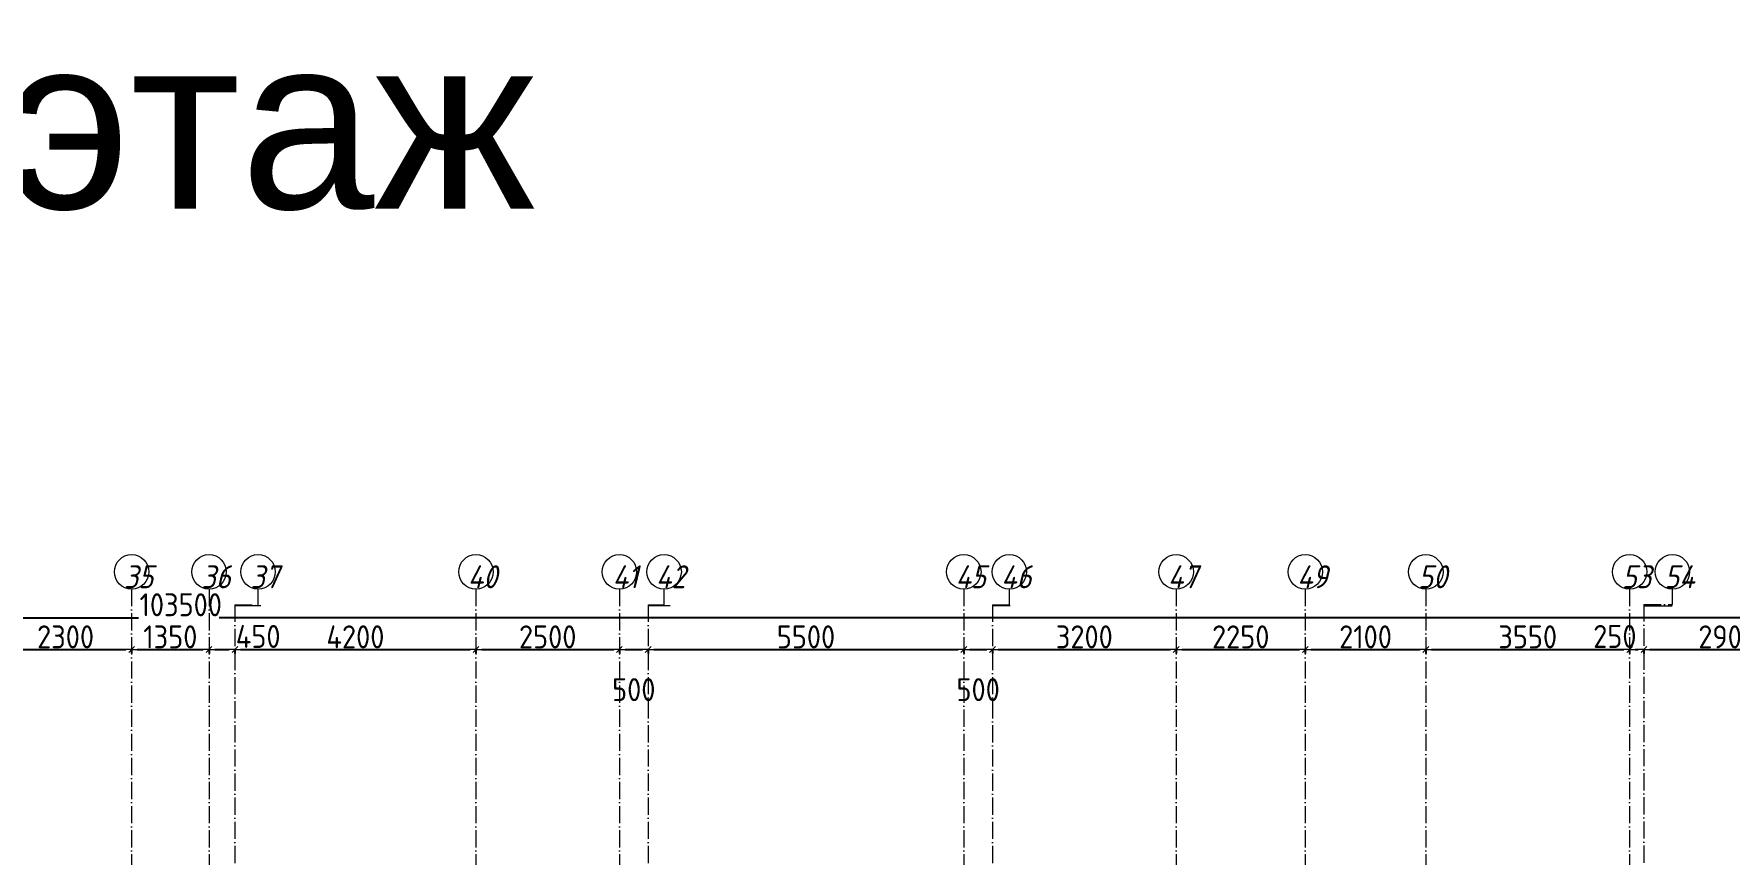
# Model space of a CAD drawing. Header units: millimetres. Extents: x -135211 to 49383, y -8033 to 228499.
# Drawn here: x -83144 to -53608, y 214206 to 228499 of the extents above; entities that cross this region are included whole.
import ezdxf

# ---------------------------------------------------------------- set-up
doc = ezdxf.new("R2010")
doc.units = ezdxf.units.MM
doc.linetypes.add('50_200_ШТРИХ_1Т_ш5_п1_п1_', pattern=[700, 500, -100, 0, -100])
for name, color, linetype, lineweight in [('A-____-____-DIMS', 7, 'Continuous', 9), ('S-GRID-____-IDEN', 7, 'Continuous', 9), ('S-GRID-____-OTLN', 7, 'Continuous', 9), ('S-GRID-____-OTLN-1', 7, '50_200_ШТРИХ_1Т_ш5_п1_п1_', 9)]:
    doc.layers.add(name, color=color, linetype=linetype, lineweight=lineweight)
doc.styles.add('ISOCPEUR_I_9', font='isocpeui.ttf', dxfattribs={"width": 0.9, "height": 250})
doc.styles.get("Standard").update_dxf_attribs({"font": 'arial.ttf'})
doc.styles.add('СПДС', font='isocpeur.ttf', dxfattribs={"width": 0.9})
doc.dimstyles.new('Размера А3', dxfattribs={"dimtxt": 200, "dimasz": 100, "dimexe": 70, "dimexo": 100, "dimgap": 20, "dimtad": 1, "dimdec": 0, "dimrnd": 10, "dimzin": 0, "dimdsep": 46, "dimtxsty": 'СПДС', "dimblk": 'ARROWHEAD_6', "dimcen": 1, "dimclrd": 256, "dimclre": 256, "dimclrt": 256, "dimazin": 0, "dimtfac": 1, "dimtdec": 0, "dimtmove": 2, "dimatfit": 3, "dimfxl": 1, "dimtolj": 1, "dimtzin": 0, "dimarcsym": 0})

# ---------------------------------------------------------------- blocks, each defined once
blk = doc.blocks.new('Ось сетки - Круг_Ø6_00__ISO-2_5_0_9K_-25732049-АР1_План отверстий 3 этажа в осях 1-64_Ю-ЯЯ')
at = {"layer": 'S-GRID-____-IDEN'}
blk.add_circle((0, 0), 3, dxfattribs=at)
blk = doc.blocks.new('ARROWHEAD_6')
at = {"color": 0, "linetype": 'Continuous'}
for p, q in [((0, 0), (-1, 0)), ((-0.5, -0.5), (0.5, 0.5))]:
    blk.add_line(p, q, dxfattribs=at)
blk = doc.blocks.new('*D905')
at = {"layer": 'A-____-____-DIMS', "lineweight": -2, "transparency": 16777216}
for p, q in [((-83742, 217779), (-83742, 217702)), ((-83642, 217772), (-81542, 217772)), ((-81442, 217779), (-81442, 217702))]:
    blk.add_line(p, q, dxfattribs=at)
at = {"layer": 'Defpoints', "color": 0, "transparency": 16777216}
for p in [(-83742, 217879), (-81442, 217879), (-81442, 217772)]:
    blk.add_point(p, dxfattribs=at)
at = {"layer": 'A-____-____-DIMS', "lineweight": -2, "transparency": 16777216, "xscale": 100, "yscale": 100, "zscale": 100, "rotation": 180}
blk.add_blockref('ARROWHEAD_6', (-83742, 217772), dxfattribs=at)
at = {"layer": 'A-____-____-DIMS', "lineweight": -2, "transparency": 16777216, "xscale": 100, "yscale": 100, "zscale": 100}
blk.add_blockref('ARROWHEAD_6', (-81442, 217772), dxfattribs=at)
at = {"layer": 'A-____-____-DIMS', "transparency": 16777216, "insert": (-82592, 217992), "char_height": 400, "attachment_point": 5, "style": 'СПДС'}
blk.add_mtext('\\A1;2300', dxfattribs=at)
blk = doc.blocks.new('*D906')
at = {"layer": 'A-____-____-DIMS', "lineweight": -2, "transparency": 16777216}
for p, q in [((-81442, 217779), (-81442, 217702)), ((-81342, 217772), (-80192, 217772)), ((-80092, 217779), (-80092, 217702))]:
    blk.add_line(p, q, dxfattribs=at)
at = {"layer": 'Defpoints', "color": 0, "transparency": 16777216}
for p in [(-81442, 217879), (-80092, 217879), (-80092, 217772)]:
    blk.add_point(p, dxfattribs=at)
at = {"layer": 'A-____-____-DIMS', "lineweight": -2, "transparency": 16777216, "xscale": 100, "yscale": 100, "zscale": 100, "rotation": 180}
blk.add_blockref('ARROWHEAD_6', (-81442, 217772), dxfattribs=at)
at = {"layer": 'A-____-____-DIMS', "lineweight": -2, "transparency": 16777216, "xscale": 100, "yscale": 100, "zscale": 100}
blk.add_blockref('ARROWHEAD_6', (-80092, 217772), dxfattribs=at)
at = {"layer": 'A-____-____-DIMS', "transparency": 16777216, "insert": (-80767, 217992), "char_height": 400, "attachment_point": 5, "style": 'СПДС'}
blk.add_mtext('\\A1;1350', dxfattribs=at)
blk = doc.blocks.new('*D907')
at = {"layer": 'A-____-____-DIMS', "lineweight": -2, "transparency": 16777216}
for p, q in [((-80092, 217779), (-80092, 217702)), ((-79992, 217772), (-79742, 217772)), ((-79642, 217779), (-79642, 217702))]:
    blk.add_line(p, q, dxfattribs=at)
at = {"layer": 'Defpoints', "color": 0, "transparency": 16777216}
for p in [(-80092, 217879), (-79642, 217879), (-79642, 217772)]:
    blk.add_point(p, dxfattribs=at)
at = {"layer": 'A-____-____-DIMS', "lineweight": -2, "transparency": 16777216, "xscale": 100, "yscale": 100, "zscale": 100, "rotation": 180}
blk.add_blockref('ARROWHEAD_6', (-80092, 217772), dxfattribs=at)
at = {"layer": 'A-____-____-DIMS', "lineweight": -2, "transparency": 16777216, "xscale": 100, "yscale": 100, "zscale": 100}
blk.add_blockref('ARROWHEAD_6', (-79642, 217772), dxfattribs=at)
at = {"layer": 'A-____-____-DIMS', "transparency": 16777216, "insert": (-79626, 218199), "char_height": 400, "attachment_point": 1, "line_spacing_factor": 1.149209, "style": 'СПДС'}
blk.add_mtext('\\A1;450', dxfattribs=at)
blk = doc.blocks.new('*D908')
at = {"layer": 'A-____-____-DIMS', "lineweight": -2, "transparency": 16777216}
for p, q in [((-79642, 217779), (-79642, 217702)), ((-79542, 217772), (-75542, 217772)), ((-75442, 217779), (-75442, 217702))]:
    blk.add_line(p, q, dxfattribs=at)
at = {"layer": 'Defpoints', "color": 0, "transparency": 16777216}
for p in [(-79642, 217879), (-75442, 217879), (-75442, 217772)]:
    blk.add_point(p, dxfattribs=at)
at = {"layer": 'A-____-____-DIMS', "lineweight": -2, "transparency": 16777216, "xscale": 100, "yscale": 100, "zscale": 100, "rotation": 180}
blk.add_blockref('ARROWHEAD_6', (-79642, 217772), dxfattribs=at)
at = {"layer": 'A-____-____-DIMS', "lineweight": -2, "transparency": 16777216, "xscale": 100, "yscale": 100, "zscale": 100}
blk.add_blockref('ARROWHEAD_6', (-75442, 217772), dxfattribs=at)
at = {"layer": 'A-____-____-DIMS', "transparency": 16777216, "insert": (-77542, 217992), "char_height": 400, "attachment_point": 5, "style": 'СПДС'}
blk.add_mtext('\\A1;4200', dxfattribs=at)
blk = doc.blocks.new('*D909')
at = {"layer": 'A-____-____-DIMS', "lineweight": -2, "transparency": 16777216}
for p, q in [((-75442, 217779), (-75442, 217702)), ((-75342, 217772), (-73042, 217772)), ((-72942, 217779), (-72942, 217702))]:
    blk.add_line(p, q, dxfattribs=at)
at = {"layer": 'Defpoints', "color": 0, "transparency": 16777216}
for p in [(-75442, 217879), (-72942, 217879), (-72942, 217772)]:
    blk.add_point(p, dxfattribs=at)
at = {"layer": 'A-____-____-DIMS', "lineweight": -2, "transparency": 16777216, "xscale": 100, "yscale": 100, "zscale": 100, "rotation": 180}
blk.add_blockref('ARROWHEAD_6', (-75442, 217772), dxfattribs=at)
at = {"layer": 'A-____-____-DIMS', "lineweight": -2, "transparency": 16777216, "xscale": 100, "yscale": 100, "zscale": 100}
blk.add_blockref('ARROWHEAD_6', (-72942, 217772), dxfattribs=at)
at = {"layer": 'A-____-____-DIMS', "transparency": 16777216, "insert": (-74192, 217992), "char_height": 400, "attachment_point": 5, "style": 'СПДС'}
blk.add_mtext('\\A1;2500', dxfattribs=at)
blk = doc.blocks.new('*D910')
at = {"layer": 'A-____-____-DIMS', "lineweight": -2, "transparency": 16777216}
for p, q in [((-72942, 217779), (-72942, 217702)), ((-72842, 217772), (-72542, 217772)), ((-72442, 217779), (-72442, 217702))]:
    blk.add_line(p, q, dxfattribs=at)
at = {"layer": 'Defpoints', "color": 0, "transparency": 16777216}
for p in [(-72942, 217879), (-72442, 217879), (-72442, 217772)]:
    blk.add_point(p, dxfattribs=at)
at = {"layer": 'A-____-____-DIMS', "lineweight": -2, "transparency": 16777216, "xscale": 100, "yscale": 100, "zscale": 100, "rotation": 180}
blk.add_blockref('ARROWHEAD_6', (-72942, 217772), dxfattribs=at)
at = {"layer": 'A-____-____-DIMS', "lineweight": -2, "transparency": 16777216, "xscale": 100, "yscale": 100, "zscale": 100}
blk.add_blockref('ARROWHEAD_6', (-72442, 217772), dxfattribs=at)
at = {"layer": 'A-____-____-DIMS', "transparency": 16777216, "insert": (-72692, 217072), "char_height": 400, "attachment_point": 5, "style": 'СПДС'}
blk.add_mtext('\\A1;500', dxfattribs=at)
blk = doc.blocks.new('*D911')
at = {"layer": 'A-____-____-DIMS', "lineweight": -2, "transparency": 16777216}
for p, q in [((-72442, 217779), (-72442, 217702)), ((-72342, 217772), (-67042, 217772)), ((-66942, 217779), (-66942, 217702))]:
    blk.add_line(p, q, dxfattribs=at)
at = {"layer": 'Defpoints', "color": 0, "transparency": 16777216}
for p in [(-72442, 217879), (-66942, 217879), (-66942, 217772)]:
    blk.add_point(p, dxfattribs=at)
at = {"layer": 'A-____-____-DIMS', "lineweight": -2, "transparency": 16777216, "xscale": 100, "yscale": 100, "zscale": 100, "rotation": 180}
blk.add_blockref('ARROWHEAD_6', (-72442, 217772), dxfattribs=at)
at = {"layer": 'A-____-____-DIMS', "lineweight": -2, "transparency": 16777216, "xscale": 100, "yscale": 100, "zscale": 100}
blk.add_blockref('ARROWHEAD_6', (-66942, 217772), dxfattribs=at)
at = {"layer": 'A-____-____-DIMS', "transparency": 16777216, "insert": (-69692, 217992), "char_height": 400, "attachment_point": 5, "style": 'СПДС'}
blk.add_mtext('\\A1;5500', dxfattribs=at)
blk = doc.blocks.new('*D912')
at = {"layer": 'A-____-____-DIMS', "lineweight": -2, "transparency": 16777216}
for p, q in [((-66942, 217779), (-66942, 217702)), ((-66842, 217772), (-66542, 217772)), ((-66442, 217779), (-66442, 217702))]:
    blk.add_line(p, q, dxfattribs=at)
at = {"layer": 'Defpoints', "color": 0, "transparency": 16777216}
for p in [(-66942, 217879), (-66442, 217879), (-66442, 217772)]:
    blk.add_point(p, dxfattribs=at)
at = {"layer": 'A-____-____-DIMS', "lineweight": -2, "transparency": 16777216, "xscale": 100, "yscale": 100, "zscale": 100, "rotation": 180}
blk.add_blockref('ARROWHEAD_6', (-66942, 217772), dxfattribs=at)
at = {"layer": 'A-____-____-DIMS', "lineweight": -2, "transparency": 16777216, "xscale": 100, "yscale": 100, "zscale": 100}
blk.add_blockref('ARROWHEAD_6', (-66442, 217772), dxfattribs=at)
at = {"layer": 'A-____-____-DIMS', "transparency": 16777216, "insert": (-66692, 217072), "char_height": 400, "attachment_point": 5, "style": 'СПДС'}
blk.add_mtext('\\A1;500', dxfattribs=at)
blk = doc.blocks.new('*D913')
at = {"layer": 'A-____-____-DIMS', "lineweight": -2, "transparency": 16777216}
for p, q in [((-66442, 217779), (-66442, 217702)), ((-66342, 217772), (-63342, 217772)), ((-63242, 217779), (-63242, 217702))]:
    blk.add_line(p, q, dxfattribs=at)
at = {"layer": 'Defpoints', "color": 0, "transparency": 16777216}
for p in [(-66442, 217879), (-63242, 217879), (-63242, 217772)]:
    blk.add_point(p, dxfattribs=at)
at = {"layer": 'A-____-____-DIMS', "lineweight": -2, "transparency": 16777216, "xscale": 100, "yscale": 100, "zscale": 100, "rotation": 180}
blk.add_blockref('ARROWHEAD_6', (-66442, 217772), dxfattribs=at)
at = {"layer": 'A-____-____-DIMS', "lineweight": -2, "transparency": 16777216, "xscale": 100, "yscale": 100, "zscale": 100}
blk.add_blockref('ARROWHEAD_6', (-63242, 217772), dxfattribs=at)
at = {"layer": 'A-____-____-DIMS', "transparency": 16777216, "insert": (-64842, 217992), "char_height": 400, "attachment_point": 5, "style": 'СПДС'}
blk.add_mtext('\\A1;3200', dxfattribs=at)
blk = doc.blocks.new('*D914')
at = {"layer": 'A-____-____-DIMS', "lineweight": -2, "transparency": 16777216}
for p, q in [((-63242, 217779), (-63242, 217702)), ((-63142, 217772), (-61092, 217772)), ((-60992, 217779), (-60992, 217702))]:
    blk.add_line(p, q, dxfattribs=at)
at = {"layer": 'Defpoints', "color": 0, "transparency": 16777216}
for p in [(-63242, 217879), (-60992, 217879), (-60992, 217772)]:
    blk.add_point(p, dxfattribs=at)
at = {"layer": 'A-____-____-DIMS', "lineweight": -2, "transparency": 16777216, "xscale": 100, "yscale": 100, "zscale": 100, "rotation": 180}
blk.add_blockref('ARROWHEAD_6', (-63242, 217772), dxfattribs=at)
at = {"layer": 'A-____-____-DIMS', "lineweight": -2, "transparency": 16777216, "xscale": 100, "yscale": 100, "zscale": 100}
blk.add_blockref('ARROWHEAD_6', (-60992, 217772), dxfattribs=at)
at = {"layer": 'A-____-____-DIMS', "transparency": 16777216, "insert": (-62117, 217992), "char_height": 400, "attachment_point": 5, "style": 'СПДС'}
blk.add_mtext('\\A1;2250', dxfattribs=at)
blk = doc.blocks.new('*D915')
at = {"layer": 'A-____-____-DIMS', "lineweight": -2, "transparency": 16777216}
for p, q in [((-60992, 217779), (-60992, 217702)), ((-60892, 217772), (-58992, 217772)), ((-58892, 217779), (-58892, 217702))]:
    blk.add_line(p, q, dxfattribs=at)
at = {"layer": 'Defpoints', "color": 0, "transparency": 16777216}
for p in [(-60992, 217879), (-58892, 217879), (-58892, 217772)]:
    blk.add_point(p, dxfattribs=at)
at = {"layer": 'A-____-____-DIMS', "lineweight": -2, "transparency": 16777216, "xscale": 100, "yscale": 100, "zscale": 100, "rotation": 180}
blk.add_blockref('ARROWHEAD_6', (-60992, 217772), dxfattribs=at)
at = {"layer": 'A-____-____-DIMS', "lineweight": -2, "transparency": 16777216, "xscale": 100, "yscale": 100, "zscale": 100}
blk.add_blockref('ARROWHEAD_6', (-58892, 217772), dxfattribs=at)
at = {"layer": 'A-____-____-DIMS', "transparency": 16777216, "insert": (-59942, 217992), "char_height": 400, "attachment_point": 5, "style": 'СПДС'}
blk.add_mtext('\\A1;2100', dxfattribs=at)
blk = doc.blocks.new('*D916')
at = {"layer": 'A-____-____-DIMS', "lineweight": -2, "transparency": 16777216}
for p, q in [((-58892, 217779), (-58892, 217702)), ((-58792, 217772), (-55442, 217772)), ((-55342, 217779), (-55342, 217702))]:
    blk.add_line(p, q, dxfattribs=at)
at = {"layer": 'Defpoints', "color": 0, "transparency": 16777216}
for p in [(-58892, 217879), (-55342, 217879), (-55342, 217772)]:
    blk.add_point(p, dxfattribs=at)
at = {"layer": 'A-____-____-DIMS', "lineweight": -2, "transparency": 16777216, "xscale": 100, "yscale": 100, "zscale": 100, "rotation": 180}
blk.add_blockref('ARROWHEAD_6', (-58892, 217772), dxfattribs=at)
at = {"layer": 'A-____-____-DIMS', "lineweight": -2, "transparency": 16777216, "xscale": 100, "yscale": 100, "zscale": 100}
blk.add_blockref('ARROWHEAD_6', (-55342, 217772), dxfattribs=at)
at = {"layer": 'A-____-____-DIMS', "transparency": 16777216, "insert": (-57117, 217992), "char_height": 400, "attachment_point": 5, "style": 'СПДС'}
blk.add_mtext('\\A1;3550', dxfattribs=at)
blk = doc.blocks.new('*D917')
at = {"layer": 'A-____-____-DIMS', "lineweight": -2, "transparency": 16777216}
for p, q in [((-55342, 217779), (-55342, 217702)), ((-55242, 217772), (-55192, 217772)), ((-55092, 217779), (-55092, 217702))]:
    blk.add_line(p, q, dxfattribs=at)
at = {"layer": 'Defpoints', "color": 0, "transparency": 16777216}
for p in [(-55342, 217879), (-55092, 217879), (-55092, 217772)]:
    blk.add_point(p, dxfattribs=at)
at = {"layer": 'A-____-____-DIMS', "lineweight": -2, "transparency": 16777216, "xscale": 100, "yscale": 100, "zscale": 100, "rotation": 180}
blk.add_blockref('ARROWHEAD_6', (-55342, 217772), dxfattribs=at)
at = {"layer": 'A-____-____-DIMS', "lineweight": -2, "transparency": 16777216, "xscale": 100, "yscale": 100, "zscale": 100}
blk.add_blockref('ARROWHEAD_6', (-55092, 217772), dxfattribs=at)
at = {"layer": 'A-____-____-DIMS', "transparency": 16777216, "insert": (-55976, 218199), "char_height": 400, "attachment_point": 1, "line_spacing_factor": 1.149209, "style": 'СПДС'}
blk.add_mtext('\\A1;250', dxfattribs=at)
blk = doc.blocks.new('*D918')
at = {"layer": 'A-____-____-DIMS', "lineweight": -2, "transparency": 16777216}
for p, q in [((-55092, 217779), (-55092, 217702)), ((-54992, 217772), (-52292, 217772)), ((-52192, 217779), (-52192, 217702))]:
    blk.add_line(p, q, dxfattribs=at)
at = {"layer": 'Defpoints', "color": 0, "transparency": 16777216}
for p in [(-55092, 217879), (-52192, 217879), (-52192, 217772)]:
    blk.add_point(p, dxfattribs=at)
at = {"layer": 'A-____-____-DIMS', "lineweight": -2, "transparency": 16777216, "xscale": 100, "yscale": 100, "zscale": 100, "rotation": 180}
blk.add_blockref('ARROWHEAD_6', (-55092, 217772), dxfattribs=at)
at = {"layer": 'A-____-____-DIMS', "lineweight": -2, "transparency": 16777216, "xscale": 100, "yscale": 100, "zscale": 100}
blk.add_blockref('ARROWHEAD_6', (-52192, 217772), dxfattribs=at)
at = {"layer": 'A-____-____-DIMS', "transparency": 16777216, "insert": (-53642, 217992), "char_height": 400, "attachment_point": 5, "style": 'СПДС'}
blk.add_mtext('\\A1;2900', dxfattribs=at)
blk = doc.blocks.new('*D924')
at = {"layer": 'A-____-____-DIMS', "lineweight": -2, "transparency": 16777216}
for p, q in [((-132292, 218331), (-132292, 218255)), ((-132192, 218325), (-81323, 218325)), ((-28892, 218325), (-79915, 218325)), ((-28792, 218331), (-28792, 218255))]:
    blk.add_line(p, q, dxfattribs=at)
at = {"layer": 'Defpoints', "color": 0, "transparency": 16777216}
for p in [(-132292, 218431), (-28792, 218431), (-28792, 218325)]:
    blk.add_point(p, dxfattribs=at)
at = {"layer": 'A-____-____-DIMS', "lineweight": -2, "transparency": 16777216, "xscale": 100, "yscale": 100, "zscale": 100, "rotation": 180}
blk.add_blockref('ARROWHEAD_6', (-132292, 218325), dxfattribs=at)
at = {"layer": 'A-____-____-DIMS', "lineweight": -2, "transparency": 16777216, "xscale": 100, "yscale": 100, "zscale": 100}
blk.add_blockref('ARROWHEAD_6', (-28792, 218325), dxfattribs=at)
at = {"layer": 'A-____-____-DIMS', "transparency": 16777216, "insert": (-81303, 218751), "char_height": 400, "attachment_point": 1, "line_spacing_factor": 1.149209, "style": 'СПДС'}
blk.add_mtext('\\A1;103500', dxfattribs=at)

msp = doc.modelspace()

# ---------------------------------------------------------------- linework, layer by layer
at = {"layer": 'S-GRID-____-OTLN'}
for p, q in [((-79642.3, 218536.6), (-79188.7, 218536.6)), ((-72442.3, 218536.6), (-72059.2, 218536.6)), ((-66442.3, 218536.6), (-66132.8, 218536.6)), ((-55092.3, 218530), (-54599.4, 218530))]:
    msp.add_line(p, q, dxfattribs=at)
at = {"layer": 'S-GRID-____-OTLN-1', "color": 251, "ltscale": 0.6, "true_color": 0x636466}
for p, q in [((-81442.3, 218824.9), (-81442.3, 180823.6)), ((-80092.3, 218824.9), (-80092.3, 194607.5)), ((-79237.5, 218551.5), (-79237.5, 218824.9)), ((-75442.3, 218824.9), (-75442.3, 180823.6)), ((-72942.3, 218824.9), (-72942.3, 180823.6)), ((-72163.5, 218551.5), (-72163.5, 218824.9)), ((-66942.3, 218824.9), (-66942.3, 180823.6)), ((-66147.7, 218551.5), (-66147.7, 218824.9)), ((-63242.3, 218824.9), (-63242.3, 180823.6)), ((-60992.3, 218824.9), (-60992.3, 180823.6)), ((-58892.3, 218824.9), (-58892.3, 167913.1)), ((-55342.3, 218824.9), (-55342.3, 168203.3)), ((-54595.6, 218556.7), (-54595.6, 218824.9)), ((-79642.3, 218551.5), (-79642.3, 194607.5)), ((-79642.3, 218551.5), (-79237.5, 218551.5)), ((-72442.3, 218551.5), (-72442.3, 180971.6)), ((-72442.3, 218551.5), (-72163.5, 218551.5)), ((-66442.3, 218551.5), (-66442.3, 180966.6)), ((-66442.3, 218551.5), (-66147.7, 218551.5)), ((-55092.3, 218556.7), (-55092.3, 167913.1)), ((-55092.3, 218556.7), (-54595.6, 218556.7))]:
    msp.add_line(p, q, dxfattribs=at)

# ---------------------------------------------------------------- block references
at = {"layer": 'S-GRID-____-IDEN', "xscale": 99.99999999999993, "yscale": 99.99999999999993, "zscale": 99.99999999999993, "rotation": 180}
for p in [(-81442.3, 219124.9), (-80092.3, 219124.9), (-79237.5, 219124.9), (-75442.3, 219124.9), (-72942.3, 219124.9), (-72163.5, 219124.9), (-66942.3, 219124.9), (-66147.7, 219124.9), (-63242.3, 219124.9), (-60992.3, 219124.9), (-58892.3, 219124.9), (-55342.3, 219124.9), (-54595.6, 219124.9)]:
    msp.add_blockref('Ось сетки - Круг_Ø6_00__ISO-2_5_0_9K_-25732049-АР1_План отверстий 3 этажа в осях 1-64_Ю-ЯЯ', p, dxfattribs=at)

# ---------------------------------------------------------------- texts
at = {"color": 1, "lineweight": 30, "insert": (-87097.8, 228454.8), "char_height": 3000, "attachment_point": 1}
msp.add_mtext_dynamic_manual_height_columns('3 этаж', width=55251, gutter_width=1, heights=[0], dxfattribs=at)
at = {"layer": 'S-GRID-____-IDEN', "char_height": 400, "attachment_point": 1, "style": 'ISOCPEUR_I_9'}
for s, insert, width in [('35', (-81576.6, 219238.8), 404.05), ('36', (-80226.6, 219238.8), 404.05), ('37', (-79371.9, 219238.8), 404.05), ('40', (-75585.6, 219238.8), 425.696), ('41', (-73061.8, 219238.8), 367.975), ('42', (-72306.9, 219238.8), 425.696), ('45', (-67085.6, 219238.8), 425.696), ('46', (-66291.1, 219238.8), 425.696), ('47', (-63385.6, 219238.8), 425.696), ('49', (-61135.6, 219238.8), 425.696), ('50', (-59026.6, 219238.8), 404.05), ('53', (-55476.6, 219238.8), 404.05), ('54', (-54738.9, 219238.8), 425.696)]:
    msp.add_mtext(s, dxfattribs=dict(at, insert=insert, width=width))

# ---------------------------------------------------------------- dimensions: what is measured, and where the dimension line sits
at = {"layer": 'A-____-____-DIMS'}
for base, p1, p2, picture, middle in [((-28792.3, 218324.7), (-132292.3, 218430.8), (-28792.3, 218430.8), '*D924', (-80619.4, 218484.6)), ((-79642.3, 217772.5), (-80092.3, 217878.5), (-79642.3, 217878.5), '*D907', (-79266.2, 217932.4)), ((-55092.3, 217772.5), (-55342.3, 217878.5), (-55092.3, 217878.5), '*D917', (-55633.9, 217932.4))]:
    dim = msp.add_linear_dim(base=base, p1=p1, p2=p2, dimstyle='Размера А3', override={"dimtxt": 400}, dxfattribs=at)
    dim.commit()
    dim.dimension.update_dxf_attribs({"geometry": picture, "text_midpoint": middle, "dimtype": 160})
for base, p1, p2, picture, middle in [((-81442.3, 217772.5), (-83742.3, 217878.5), (-81442.3, 217878.5), '*D905', (-82592.3, 217992.5)), ((-80092.3, 217772.5), (-81442.3, 217878.5), (-80092.3, 217878.5), '*D906', (-80767.3, 217992.5)), ((-75442.3, 217772.5), (-79642.3, 217878.5), (-75442.3, 217878.5), '*D908', (-77542.3, 217992.5)), ((-72942.3, 217772.5), (-75442.3, 217878.5), (-72942.3, 217878.5), '*D909', (-74192.3, 217992.5)), ((-66942.3, 217772.5), (-72442.3, 217878.5), (-66942.3, 217878.5), '*D911', (-69692.3, 217992.5)), ((-63242.3, 217772.5), (-66442.3, 217878.5), (-63242.3, 217878.5), '*D913', (-64842.3, 217992.5)), ((-60992.3, 217772.5), (-63242.3, 217878.5), (-60992.3, 217878.5), '*D914', (-62117.3, 217992.5)), ((-58892.3, 217772.5), (-60992.3, 217878.5), (-58892.3, 217878.5), '*D915', (-59942.3, 217992.5)), ((-55342.3, 217772.5), (-58892.3, 217878.5), (-55342.3, 217878.5), '*D916', (-57117.3, 217992.5)), ((-52192.3, 217772.5), (-55092.3, 217878.5), (-52192.3, 217878.5), '*D918', (-53642.3, 217992.5)), ((-72442.3, 217772.5), (-72942.3, 217878.5), (-72442.3, 217878.5), '*D910', (-72692.3, 217072.5)), ((-66442.3, 217772.5), (-66942.3, 217878.5), (-66442.3, 217878.5), '*D912', (-66692.3, 217072.5))]:
    dim = msp.add_linear_dim(base=base, p1=p1, p2=p2, dimstyle='Размера А3', override={"dimtxt": 400}, dxfattribs=at)
    dim.commit()
    dim.dimension.update_dxf_attribs({"geometry": picture, "text_midpoint": middle})

doc.saveas('drawing.dxf')
